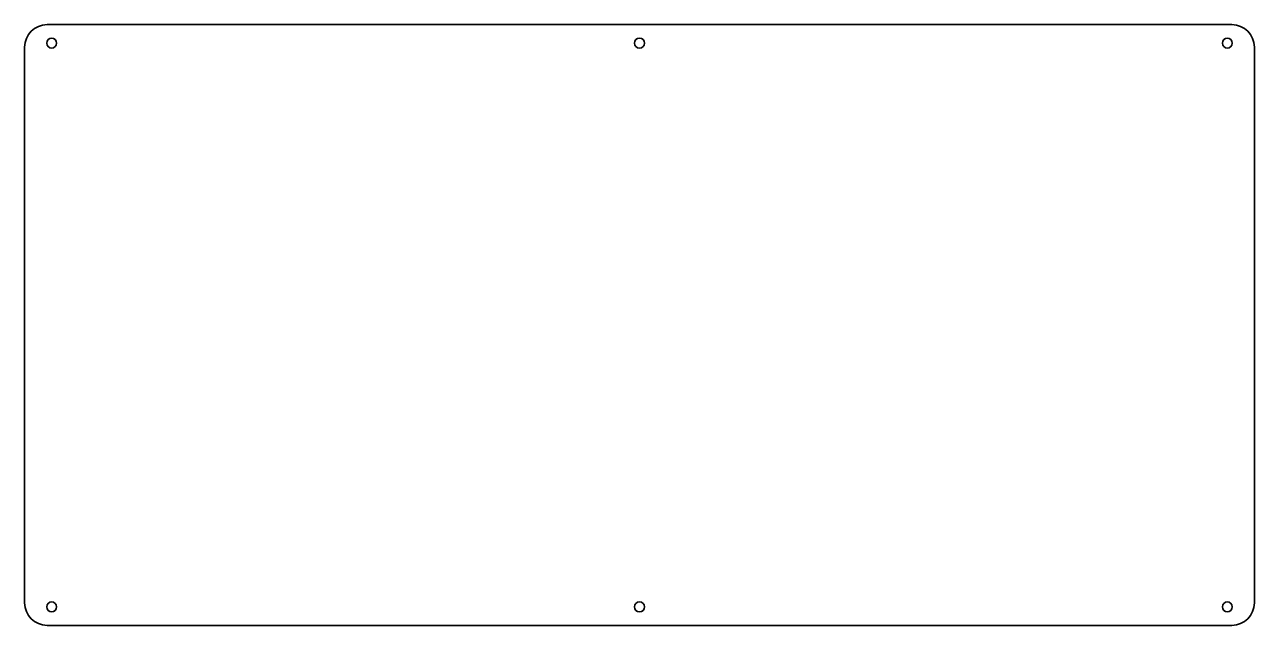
# Model space of a CAD drawing. Header units: inches. Extents: x 0 to 818, y 0 to 400.
import ezdxf

# ---------------------------------------------------------------- set-up
doc = ezdxf.new("R2010")
doc.units = ezdxf.units.IN
doc.header["$MEASUREMENT"] = 0
doc.layers.add('Visible (ANSI)', color=7, linetype='Continuous', lineweight=35)

# ---------------------------------------------------------------- blocks, each defined once
blk = doc.blocks.new('GLD-V003-TAPAFMB001_Chapas _GLD-V003-TAPAFMB001')
at = {"layer": 'Visible (ANSI)'}
for p, q in [((-394, 200), (394, 200)), ((-409, -185), (-409, 185)), ((409, 185), (409, -185)), ((394, -200), (-394, -200))]:
    blk.add_line(p, q, dxfattribs=at)
for centre in [(-391, 187.635), (0, 187.635), (391, 187.635), (-391, -187.635), (0, -187.635), (391, -187.635)]:
    blk.add_circle(centre, 3.3, dxfattribs=at)
at = {"layer": 'Visible (ANSI)', "extrusion": (0, 0, -1)}
for centre, start, end in [((394, 185), 0, 90), ((-394, 185), 90, 180), ((394, -185), 270, 360), ((-394, -185), 180, 270)]:
    blk.add_arc(centre, 15, start, end, dxfattribs=at)

msp = doc.modelspace()

# ---------------------------------------------------------------- block references
msp.add_blockref('GLD-V003-TAPAFMB001_Chapas _GLD-V003-TAPAFMB001', (409, 200))

doc.saveas('drawing.dxf')
